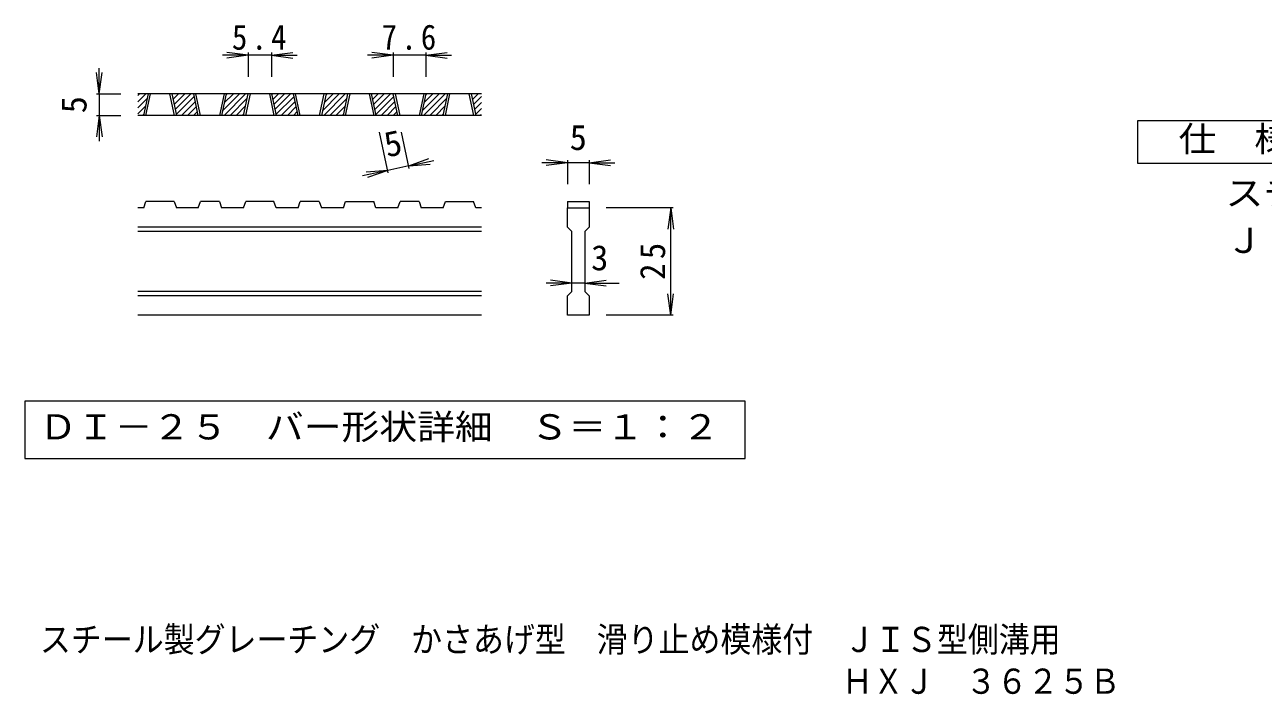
# Model space of a CAD drawing. Units: millimetres on the paper, enlarged 5 times, with parts at other scales. Extents: x -726 to 809, y -686 to 562.
# Drawn here: x -439 to 282, y -686 to -296 of the extents above; entities that cross this region are included whole.
import ezdxf
from ezdxf.enums import TextEntityAlignment as Align

# ---------------------------------------------------------------- set-up
doc = ezdxf.new("R2010")
doc.units = ezdxf.units.MM
doc.header["$LTSCALE"] = 5
for name, color, linetype, lineweight in [('D-0', 3, 'Continuous', 9), ('D-4', 7, 'Continuous', 9), ('F-4_F-4ﾚｲﾔ', 2, 'Continuous', 9)]:
    doc.layers.add(name, color=color, linetype=linetype, lineweight=lineweight)
doc.layers.add('F-5_F-5ﾚｲﾔ', color=2, linetype='Continuous')
doc.styles.add('ＭＳ ゴシック', font='')
doc.styles.get('ＭＳ ゴシック').set_extended_font_data('MS Gothic')

msp = doc.modelspace()

# ---------------------------------------------------------------- linework, layer by layer
at = {"layer": 'D-0'}
for p, q in [((-372.841, -340.893), (-368.308, -336.36)), ((-372.841, -337.357), (-371.844, -336.36)), ((-172.841, -336.36), (-372.841, -336.36)), ((-369.403, -348.86), (-366.728, -336.36)), ((-368.153, -348.86), (-365.478, -336.36)), ((-354.403, -336.36), (-351.728, -348.86)), ((-353.153, -336.36), (-350.478, -348.86)), ((-353.067, -336.759), (-352.668, -336.36)), ((-352.444, -339.671), (-349.133, -336.36)), ((-351.821, -342.583), (-345.597, -336.36)), ((-351.198, -345.496), (-342.062, -336.36)), ((-350.575, -348.408), (-340.045, -337.878)), ((-337.695, -348.86), (-340.37, -336.36)), ((-336.445, -348.86), (-339.12, -336.36)), ((-322.695, -336.36), (-325.37, -348.86)), ((-321.445, -336.36), (-324.12, -348.86)), ((-323.532, -346.115), (-313.777, -336.36)), ((-322.742, -348.86), (-310.242, -336.36)), ((-322.57, -341.616), (-317.313, -336.36)), ((-321.607, -337.118), (-320.849, -336.36)), ((-311.337, -348.86), (-308.662, -336.36)), ((-310.087, -348.86), (-307.412, -336.36)), ((-296.337, -336.36), (-293.662, -348.86)), ((-295.087, -336.36), (-292.412, -348.86)), ((-295.001, -336.759), (-294.602, -336.36)), ((-294.378, -339.671), (-291.067, -336.36)), ((-293.755, -342.583), (-287.531, -336.36)), ((-293.132, -345.496), (-283.996, -336.36)), ((-292.508, -348.408), (-281.979, -337.878)), ((-279.629, -348.86), (-282.304, -336.36)), ((-278.379, -348.86), (-281.054, -336.36)), ((-264.629, -336.36), (-267.304, -348.86)), ((-263.379, -336.36), (-266.054, -348.86)), ((-265.466, -346.115), (-255.711, -336.36)), ((-264.676, -348.86), (-252.176, -336.36)), ((-264.504, -341.616), (-259.247, -336.36)), ((-263.541, -337.118), (-262.783, -336.36)), ((-253.271, -348.86), (-250.596, -336.36)), ((-252.021, -348.86), (-249.346, -336.36)), ((-238.271, -336.36), (-235.596, -348.86)), ((-237.021, -336.36), (-234.346, -348.86)), ((-236.935, -336.759), (-236.536, -336.36)), ((-236.312, -339.671), (-233.001, -336.36)), ((-235.689, -342.583), (-229.465, -336.36)), ((-235.066, -345.496), (-225.93, -336.36)), ((-234.442, -348.408), (-223.913, -337.878)), ((-221.563, -348.86), (-224.238, -336.36)), ((-220.313, -348.86), (-222.988, -336.36)), ((-206.563, -336.36), (-209.238, -348.86)), ((-205.313, -336.36), (-207.988, -348.86)), ((-207.4, -346.115), (-197.645, -336.36)), ((-206.61, -348.86), (-194.11, -336.36)), ((-206.438, -341.616), (-201.181, -336.36)), ((-205.475, -337.118), (-204.716, -336.36)), ((-195.205, -348.86), (-192.53, -336.36)), ((-193.955, -348.86), (-191.28, -336.36)), ((-180.205, -336.36), (-177.53, -348.86)), ((-178.955, -336.36), (-176.28, -348.86)), ((-178.869, -336.759), (-178.47, -336.36)), ((-178.246, -339.671), (-174.935, -336.36)), ((-177.623, -342.583), (-172.841, -337.802)), ((-372.841, -344.429), (-367.26, -338.847)), ((-372.841, -347.964), (-368.223, -343.346)), ((-347.491, -348.86), (-339.422, -340.791)), ((-343.955, -348.86), (-338.798, -343.703)), ((-319.207, -348.86), (-309.194, -338.847)), ((-315.671, -348.86), (-310.157, -343.346)), ((-289.425, -348.86), (-281.356, -340.791)), ((-285.889, -348.86), (-280.732, -343.703)), ((-261.141, -348.86), (-251.128, -338.847)), ((-257.605, -348.86), (-252.091, -343.346)), ((-231.359, -348.86), (-223.29, -340.791)), ((-227.823, -348.86), (-222.666, -343.703)), ((-203.075, -348.86), (-193.062, -338.847)), ((-199.539, -348.86), (-194.025, -343.346)), ((-177, -345.496), (-172.841, -341.337)), ((-176.376, -348.408), (-172.841, -344.873)), ((-172.841, -348.86), (-372.841, -348.86)), ((-370.202, -348.86), (-369.185, -347.844)), ((-340.42, -348.86), (-338.175, -346.615)), ((-312.136, -348.86), (-311.119, -347.844)), ((-282.354, -348.86), (-280.109, -346.615)), ((-254.069, -348.86), (-253.053, -347.844)), ((-224.288, -348.86), (-222.043, -346.615)), ((-196.003, -348.86), (-194.987, -347.844)), ((-173.293, -348.86), (-172.841, -348.408)), ((-369.403, -402.61), (-372.841, -402.61)), ((-369.403, -402.61), (-368.153, -398.86)), ((-351.728, -398.86), (-368.153, -398.86)), ((-351.728, -398.86), (-350.478, -402.61)), ((-337.695, -402.61), (-350.478, -402.61)), ((-337.695, -402.61), (-336.445, -398.86)), ((-325.37, -398.86), (-336.445, -398.86)), ((-325.37, -398.86), (-324.12, -402.61)), ((-311.337, -402.61), (-324.12, -402.61)), ((-311.337, -402.61), (-310.087, -398.86)), ((-293.662, -398.86), (-310.087, -398.86)), ((-292.412, -402.61), (-293.662, -398.86)), ((-279.629, -402.61), (-292.412, -402.61)), ((-279.629, -402.61), (-278.379, -398.86)), ((-267.304, -398.86), (-278.379, -398.86)), ((-267.304, -398.86), (-266.054, -402.61)), ((-253.271, -402.61), (-266.054, -402.61)), ((-253.271, -402.61), (-252.021, -398.86)), ((-252.021, -398.86), (-235.596, -398.86)), ((-234.346, -402.61), (-235.596, -398.86)), ((-221.563, -402.61), (-234.346, -402.61)), ((-221.563, -402.61), (-220.313, -398.86)), ((-209.238, -398.86), (-220.313, -398.86)), ((-209.238, -398.86), (-207.988, -402.61)), ((-195.205, -402.61), (-207.988, -402.61)), ((-195.205, -402.61), (-193.955, -398.86)), ((-193.955, -398.86), (-177.53, -398.86)), ((-176.28, -402.61), (-177.53, -398.86)), ((-172.841, -402.61), (-176.28, -402.61)), ((-122.841, -398.86), (-110.341, -398.86)), ((-122.841, -398.86), (-122.841, -402.61)), ((-122.841, -402.61), (-110.341, -402.61)), ((-122.841, -413.86), (-122.841, -402.61)), ((-110.341, -398.86), (-110.341, -402.61)), ((-110.341, -402.61), (-110.341, -413.86)), ((-172.841, -413.86), (-372.841, -413.86)), ((-172.841, -416.36), (-372.841, -416.36)), ((-122.841, -413.86), (-120.341, -416.36)), ((-120.341, -451.36), (-120.341, -416.36)), ((-112.841, -416.36), (-110.341, -413.86)), ((-112.841, -416.36), (-112.841, -451.36)), ((-172.841, -451.36), (-372.841, -451.36)), ((-172.841, -453.86), (-372.841, -453.86)), ((-112.841, -451.36), (-110.341, -453.86)), ((-110.341, -453.86), (-110.341, -465.11)), ((-172.841, -465.11), (-372.841, -465.11)), ((-110.341, -465.11), (-122.841, -465.11))]:
    msp.add_line(p, q, dxfattribs=at)
msp.add_lwpolyline([(-122.841, -465.11), (-122.841, -453.86), (-120.341, -451.36)], dxfattribs=at)
at = {"layer": 'D-0', "color": 7}
msp.add_lwpolyline([(-438.668, -515.11), (-438.668, -548.335), (-19.514, -548.335), (-19.514, -515.11)], close=True, dxfattribs=at)
at = {"layer": 'D-4'}
for p, q in [((-308.662, -313.86), (-323.662, -313.86)), ((-308.662, -313.86), (-321.055, -312.228)), ((-308.662, -313.86), (-321.055, -315.491)), ((-308.662, -312.36), (-308.662, -326.36)), ((-295.087, -313.86), (-308.662, -313.86)), ((-295.087, -313.86), (-282.694, -312.228)), ((-295.087, -312.36), (-295.087, -326.36)), ((-295.087, -313.86), (-282.694, -315.491)), ((-295.087, -313.86), (-280.087, -313.86)), ((-224.238, -313.86), (-239.238, -313.86)), ((-224.238, -313.86), (-236.631, -312.228)), ((-224.238, -313.86), (-236.631, -315.491)), ((-224.238, -312.36), (-224.238, -326.36)), ((-205.313, -313.86), (-224.238, -313.86)), ((-205.313, -313.86), (-192.92, -312.228)), ((-205.313, -312.36), (-205.313, -326.36)), ((-205.313, -313.86), (-192.92, -315.491)), ((-205.313, -313.86), (-190.313, -313.86)), ((-395.341, -336.36), (-396.973, -323.967)), ((-395.341, -336.36), (-395.341, -321.36)), ((-395.341, -336.36), (-393.71, -323.967)), ((-396.841, -336.36), (-382.841, -336.36)), ((-395.341, -336.36), (-395.341, -348.86)), ((-395.341, -348.86), (-396.973, -361.253)), ((-396.841, -348.86), (-382.841, -348.86)), ((-395.341, -348.86), (-393.71, -361.253)), ((-395.341, -348.86), (-395.341, -363.86)), ((-227.194, -382.278), (-232.253, -358.638)), ((-214.971, -379.662), (-219.47, -358.638)), ((-215.285, -378.196), (-203.508, -374.007)), ((-227.508, -380.811), (-242.176, -383.95)), ((-227.508, -380.811), (-239.968, -381.809)), ((-227.508, -380.811), (-239.285, -385)), ((-215.285, -378.196), (-227.508, -380.811)), ((-215.285, -378.196), (-200.617, -375.057)), ((-215.285, -378.196), (-202.825, -377.198)), ((-122.841, -376.36), (-137.841, -376.36)), ((-122.841, -376.36), (-135.234, -374.728)), ((-122.841, -376.36), (-135.234, -377.991)), ((-122.841, -374.86), (-122.841, -388.86)), ((-110.341, -376.36), (-122.841, -376.36)), ((-110.341, -376.36), (-97.948, -374.728)), ((-110.341, -374.86), (-110.341, -388.86)), ((-110.341, -376.36), (-97.948, -377.991)), ((-110.341, -376.36), (-95.341, -376.36)), ((-61.341, -402.61), (-100.341, -402.61)), ((-62.841, -402.61), (-64.473, -415.003)), ((-62.841, -465.11), (-62.841, -402.61)), ((-62.841, -402.61), (-61.21, -415.003)), ((-120.341, -446.36), (-135.341, -446.36)), ((-120.341, -446.36), (-132.734, -444.728)), ((-120.341, -446.36), (-132.734, -447.991)), ((-112.841, -446.36), (-120.341, -446.36)), ((-112.841, -446.36), (-100.448, -444.728)), ((-112.841, -446.36), (-100.448, -447.991)), ((-112.841, -446.36), (-92.841, -446.36)), ((-62.841, -465.11), (-64.473, -452.717)), ((-62.841, -465.11), (-61.21, -452.717)), ((-61.341, -465.11), (-100.341, -465.11))]:
    msp.add_line(p, q, dxfattribs=at)
at = {"layer": 'F-4_F-4ﾚｲﾔ'}
msp.add_lwpolyline([(208.941, -376.769), (208.941, -351.769), (321.441, -351.769), (321.441, -376.769)], close=True, dxfattribs=at)

# ---------------------------------------------------------------- texts
at = {"layer": 'D-0', "color": 2, "style": 'ＭＳ ゴシック', "width": 1.1}
msp.add_text('ＤＩ－２５\u3000バー形状詳細\u3000Ｓ＝１：２', height=14.66, dxfattribs=at).set_placement((-430.341, -541.723), align=Align.BOTTOM_LEFT)
at = {"layer": 'D-4', "color": 2, "style": 'ＭＳ ゴシック'}
for rotation, p in [(90, (-398.341, -347.61)), (12.079, (-226.914, -377.616))]:
    msp.add_text('5', height=14.66, rotation=rotation, dxfattribs=at).set_placement(p, align=Align.BOTTOM_LEFT)
for s, p in [('5', (-121.591, -373.36)), ('3', (-109.091, -443.36))]:
    msp.add_text(s, height=14.66, dxfattribs=at).set_placement(p, align=Align.BOTTOM_LEFT)
at = {"layer": 'D-4', "color": 2, "char_height": 14.66, "attachment_point": 7, "style": 'ＭＳ ゴシック'}
for s, insert in [('\\T1.27;\\W0.9;5.4', (-318.124, -310.86)), ('\\T1.27;\\W0.9;7.6', (-231.025, -310.86))]:
    msp.add_mtext(s, dxfattribs=dict(at, insert=insert))
at = {"layer": 'D-4', "color": 2, "insert": (-65.841, -444.485), "char_height": 14.66, "attachment_point": 7, "rotation": 90, "style": 'ＭＳ ゴシック'}
msp.add_mtext('\\T1.27;\\W0.95;25', dxfattribs=at)
at = {"layer": 'F-4_F-4ﾚｲﾔ', "style": 'ＭＳ ゴシック', "width": 1.1}
for s, p in [('仕\u3000様', (232.692, -374.269)), ('スチール製グレーチング\u3000かさあげ型\u3000滑り止め模様付', (259.986, -405.729)), ('ＪＩＳ型側溝用\u3000ＨＸＪ\u3000３６２５Ｂ', (259.986, -433.23))]:
    msp.add_text(s, height=14.66, dxfattribs=at).set_placement(p, align=Align.BOTTOM_LEFT)
at = {"layer": 'F-5_F-5ﾚｲﾔ', "style": 'ＭＳ ゴシック', "width": 0.9}
for s, p in [('スチール製グレーチング\u3000かさあげ型\u3000滑り止め模様付\u3000ＪＩＳ型側溝用', (-429.828, -665.373)), ('ＨＸＪ\u3000３６２５Ｂ', (36.832, -689.67))]:
    msp.add_text(s, height=14.66, dxfattribs=at).set_placement(p, align=Align.BOTTOM_LEFT)

doc.saveas('drawing.dxf')
